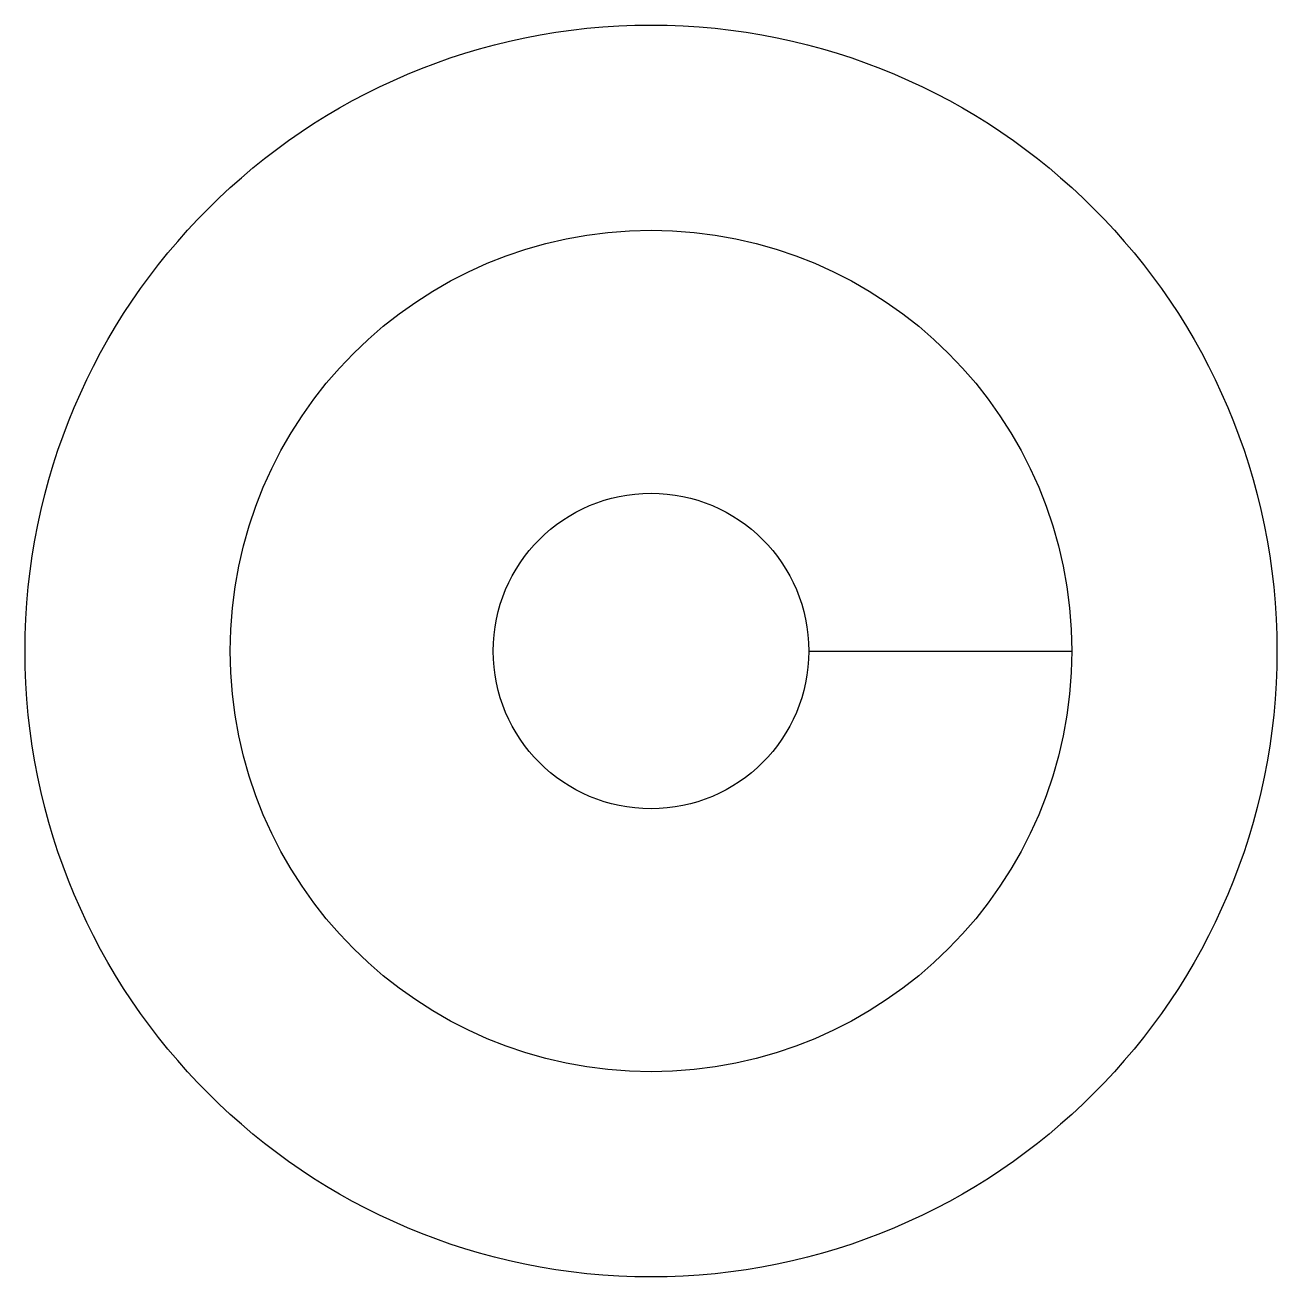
# Model space of a CAD drawing. Header units: millimetres. Extents: x 14.1 to 25.9, y -6 to 6.
import ezdxf

# ---------------------------------------------------------------- set-up
doc = ezdxf.new("R2010")
doc.units = ezdxf.units.MM
doc.layers.add('Part', color=7, linetype='CONTINUOUS')

msp = doc.modelspace()

# ---------------------------------------------------------------- linework, layer by layer
at = {"layer": 'Part'}
for p, q in [((21.5, 0, -14), (24, 0, -10)), ((21.5, 0, -14), (24, 0, -10)), ((21.5, 0, -24), (21.5, 0, -14)), ((21.5, 0, -24), (21.5, 0, -14)), ((25.95, 0, -24), (25.95, 0, -10)), ((25.95, 0, -24), (25.95, 0, -10))]:
    msp.add_line(p, q, dxfattribs=at)
for centre, radius in [((20, 0, -10), 5.95), ((20, 0, -24), 5.95), ((20, 0, -10), 5.95), ((20, 0, -24), 5.95), ((20, 0, -10), 4), ((20, 0, -10), 4), ((20, 0, -24), 1.5), ((20, 0, -14), 1.5), ((20, 0, -14), 1.5), ((20, 0, -24), 1.5)]:
    msp.add_circle(centre, radius, dxfattribs=at)

doc.saveas('drawing.dxf')
